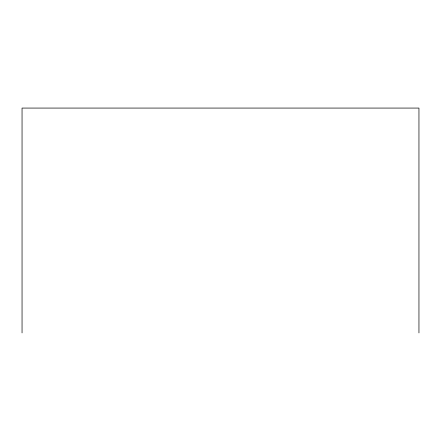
<?xml version="1.0" encoding="UTF-8"?>
<svg xmlns="http://www.w3.org/2000/svg" width="441" height="441" viewBox="0 0 441 441"><rect width="100%" height="100%" fill="white"/><g stroke="black" fill="none" stroke-linecap="round" stroke-linejoin="round"><path stroke-width="0.66" d="M418.95 332.927L418.95 108.073L22.05 108.073L22.05 332.927"/></g></svg>
